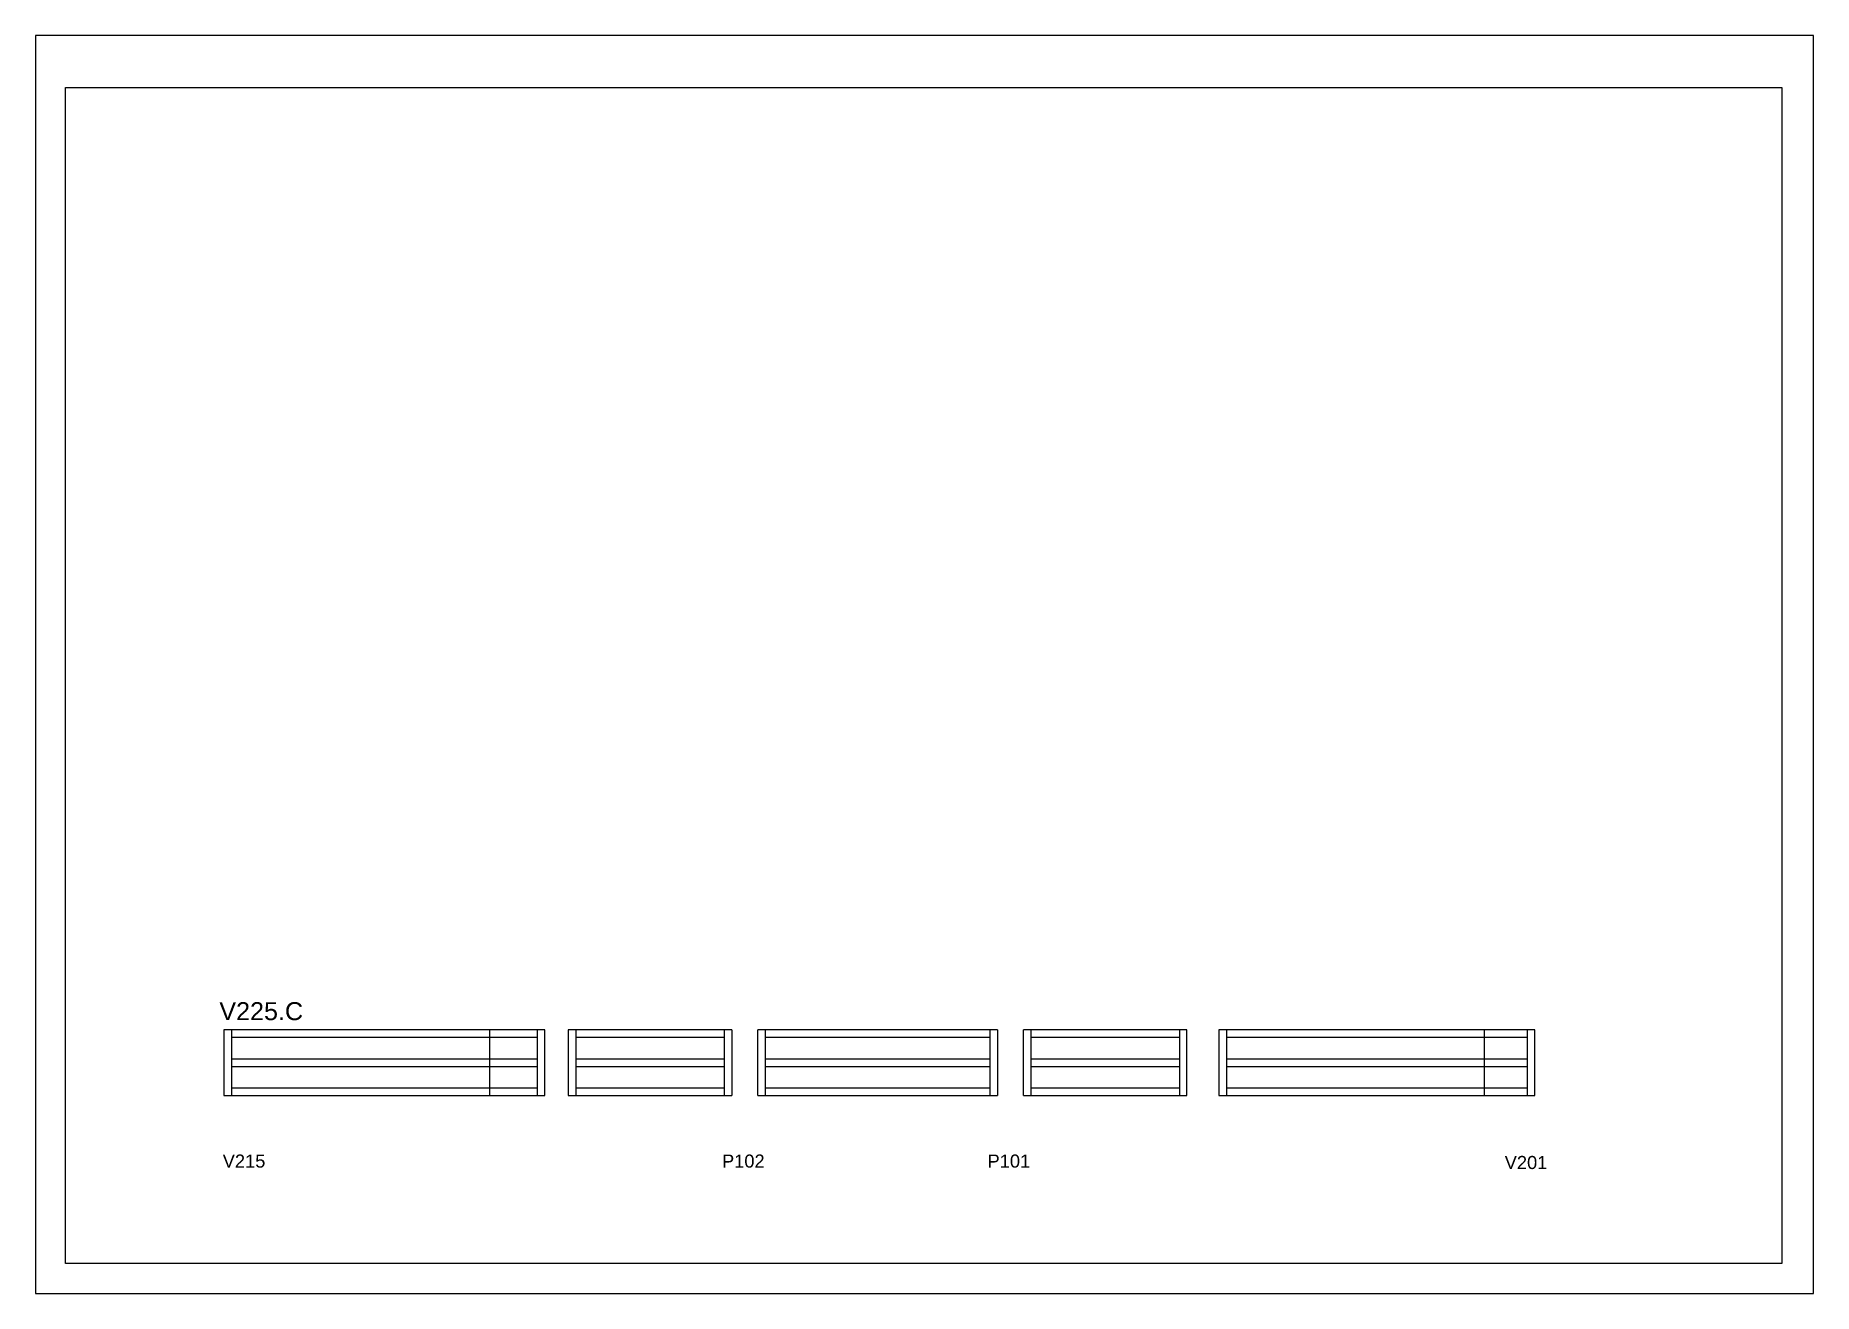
# Paper-space layout '10' of a CAD drawing. Extents: x 0 to 297, y 0 to 210.
# The model-space entities are those that its viewports show. They can reach past a viewport. Long polylines and large blocks are cut down to what shows.
import ezdxf

# ---------------------------------------------------------------- set-up
doc = ezdxf.new("R2010")
doc.units = 0
for name, color, linetype in [('5', 5, 'Continuous'), ('NOMENCLATURA', 7, 'Continuous'), ('Painéis', 200, 'Continuous'), ('SARR_2.2x7', 40, 'Continuous')]:
    doc.layers.add(name, color=color, linetype=linetype)
doc.styles.get("Standard").update_dxf_attribs({"font": 'arial.ttf'})

msp = doc.modelspace()

# ---------------------------------------------------------------- linework, layer by layer
at = {"layer": 'Painéis'}
for p, q in [((1929.1, 15744.1), (1929.1, 15804.1)), ((2175.3, 15744.1), (2175.3, 15804.1)), ((2419.3, 15744.1), (2419.3, 15804.1)), ((2842.5, 15744.1), (2842.5, 15804.1))]:
    msp.add_line(p, q, dxfattribs=at)
for points in [[(1685.1, 15804.1), (1685.1, 15744.1), (1979.6, 15744.1), (1979.6, 15804.1), (1685.1, 15804.1)], [(2001.3, 15804.1), (2001.3, 15744.1), (2151.3, 15744.1)], [(2151.3, 15804.1), (2001.3, 15804.1)], [(2151.3, 15804.1), (2151.3, 15744.1)], [(2395.3, 15804.1), (2175.3, 15804.1)], [(2395.3, 15804.1), (2395.3, 15744.1)], [(2419.3, 15744.1), (2569.3, 15744.1), (2569.3, 15804.1), (2419.3, 15804.1)], [(2598.5, 15804.1), (2598.5, 15744.1), (2888.5, 15744.1), (2888.5, 15804.1), (2598.5, 15804.1)], [(2175.3, 15744.1), (2395.3, 15744.1)]]:
    msp.add_lwpolyline(points, dxfattribs=at)
at = {"layer": 'SARR_2.2x7', "linetype": 'Continuous'}
for p, q in [((1692.1, 15804.1), (1692.1, 15744.1)), ((1972.6, 15804.1), (1972.6, 15744.1)), ((2008.3, 15804.1), (2008.3, 15744.1)), ((2562.3, 15804.1), (2562.3, 15744.1)), ((2605.5, 15804.1), (2605.5, 15744.1)), ((2881.5, 15804.1), (2881.5, 15744.1)), ((1972.6, 15797.1), (1692.1, 15797.1)), ((2144.3, 15797.1), (2008.3, 15797.1)), ((2388.3, 15797.1), (2182.3, 15797.1)), ((2562.3, 15797.1), (2426.3, 15797.1)), ((2881.5, 15797.1), (2605.5, 15797.1)), ((1692.1, 15777.6), (1972.6, 15777.6)), ((1692.1, 15770.6), (1972.6, 15770.6)), ((2008.3, 15777.6), (2144.3, 15777.6)), ((2008.3, 15770.6), (2144.3, 15770.6)), ((2182.3, 15777.6), (2388.3, 15777.6)), ((2182.3, 15770.6), (2388.3, 15770.6)), ((2426.3, 15777.6), (2562.3, 15777.6)), ((2426.3, 15770.6), (2562.3, 15770.6)), ((2605.5, 15777.6), (2881.5, 15777.6)), ((2605.5, 15770.6), (2881.5, 15770.6)), ((1692.1, 15751.1), (1972.6, 15751.1)), ((2008.3, 15751.1), (2144.3, 15751.1)), ((2182.3, 15751.1), (2388.3, 15751.1)), ((2426.3, 15751.1), (2562.3, 15751.1)), ((2605.5, 15751.1), (2881.5, 15751.1))]:
    msp.add_line(p, q, dxfattribs=at)
for points in [[(2144.3, 15804.1), (2144.3, 15744.1)], [(2182.3, 15744.1), (2182.3, 15804.1)], [(2388.3, 15804.1), (2388.3, 15744.1)], [(2426.3, 15744.1), (2426.3, 15804.1)]]:
    msp.add_lwpolyline(points, dxfattribs=at)

# ---------------------------------------------------------------- texts
at = {"layer": '5', "linetype": 'Continuous'}
for s, p in [('V215', (1684, 15677.8)), ('P102', (2142.4, 15677.8)), ('P101', (2386.2, 15677.8)), ('V201', (2861, 15676.5))]:
    msp.add_text(s, height=12, rotation=360, dxfattribs=at).set_placement(p)
at = {"layer": 'NOMENCLATURA', "linetype": 'Continuous'}
msp.add_text('V225.C', height=16.5, dxfattribs=at).set_placement((1680.9, 15813.1))

psp = doc.layouts.new('10')

# ---------------------------------------------------------------- linework, layer by layer
for points in [[(0, 0), (297, 0), (297, 210), (0, 210)], [(291.7, 5), (5, 5), (5, 201.35), (291.7, 201.35)]]:
    psp.add_lwpolyline(points, close=True)

# ---------------------------------------------------------------- viewports
at = {"layer": 'Defpoints'}
psp.add_viewport(center=(148.35, 103.17), size=(286.7, 196.3459), view_center_point=(2327.48, 16129.37), view_height=1079.0914, dxfattribs=at)

doc.saveas('drawing.dxf')
